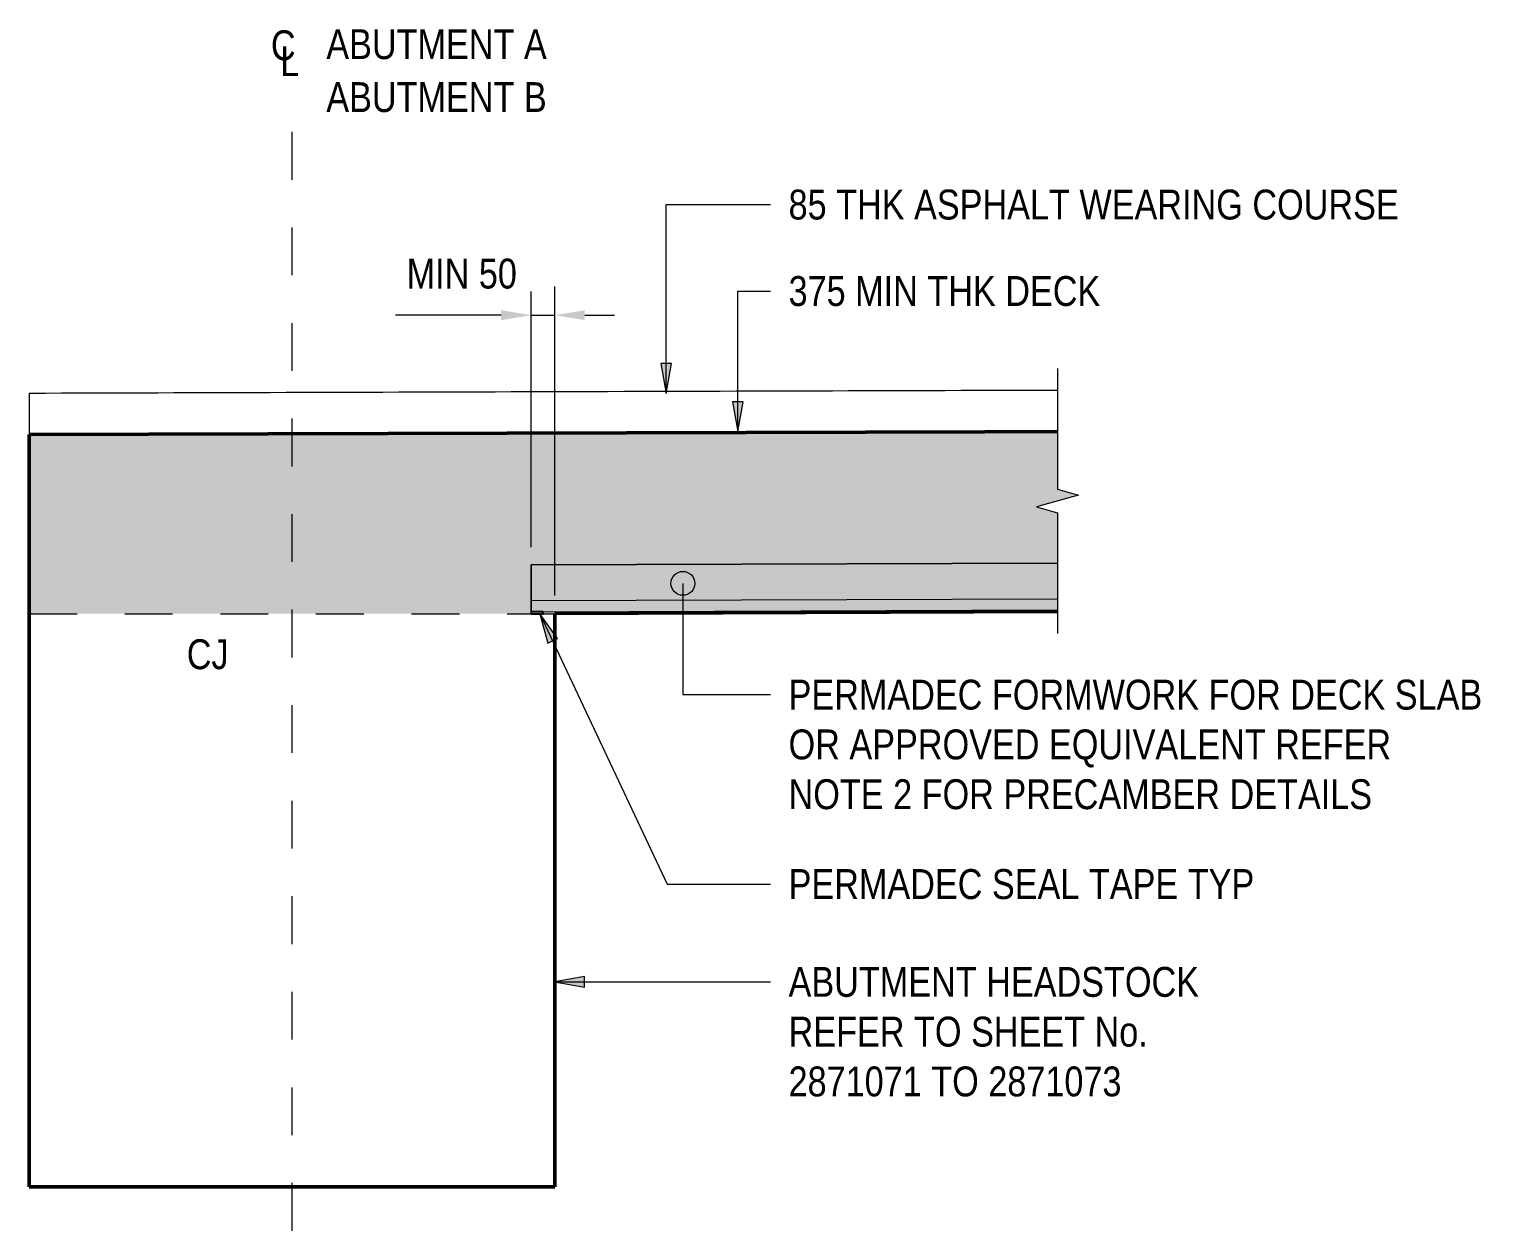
# Model space of a CAD drawing. Header units: metres. Extents: x 564 to 663, y 0 to 1694.
# Drawn here: x 650.706 to 653.767, y 17.614 to 20.129 of the extents above; entities that cross this region are included whole.
import ezdxf

# ---------------------------------------------------------------- set-up
doc = ezdxf.new("R2010")
doc.units = ezdxf.units.M
doc.linetypes.add('JacobsDash', pattern=[0.0045, 0.003, -0.0015])
doc.linetypes.add('JacobsGridLine', pattern=[0.0145, 0.01, -0.001, 0.0025, -0.001])
doc.layers.get('Defpoints').update_dxf_attribs({"color": 41})
for name, color, linetype, lineweight in [('BRIDGE-ABUTMENT-CONC', 7, 'Continuous', 50), ('D-BDGE', 7, 'Continuous', 13), ('D-BDGE-18-SOLID', 7, 'Continuous', 9), ('D-BDGE-FLOOR', 7, 'Continuous', 50), ('D-BDGE-FLOOR-HID', 7, 'JacobsDash', 18), ('D-BDGE-FLOOR-PAT', 7, 'Continuous', 50), ('D-BDGE-FRAMING', 7, 'Continuous', 50), ('D-BDGE-LINE', 7, 'Continuous', 9), ('D-ENHA-GEN-LINE', 7, 'Continuous', 9), ('D-ENHA-GEN-LINE-GRIDS', 7, 'Continuous', 9), ('D-ENHA-TEXT', 7, 'Continuous', 9), ('D-ENHA-TEXT-DIMS', 7, 'Continuous', 9)]:
    doc.layers.add(name, color=color, linetype=linetype, lineweight=lineweight)
doc.styles.add('Arial Narrow_5', font='ARIALN.TTF', dxfattribs={"height": 0.0625})
doc.dimstyles.new('Dimension_Standard_O__mm__3', dxfattribs={"dimscale": 0.3048, "dimtxt": 0.063964, "dimasz": 0.205052, "dimexe": 0.19685, "dimexo": 0.123031, "dimgap": 0.123031, "dimtad": 1, "dimdec": 0, "dimlfac": 1000, "dimzin": 0, "dimdsep": 46, "dimtxsty": 'Arial Narrow_5', "dimsah": 1, "dimcen": 0.09, "dimaunit": 1, "dimadec": 4, "dimazin": 0, "dimtfac": 1, "dimtdec": 4, "dimtix": 1, "dimtmove": 2, "dimatfit": 3, "dimfxl": 1, "dimtvp": 1, "dimtfill": 1, "dimtolj": 1, "dimtzin": 0, "dimlwd": 18, "dimlwe": 18, "dimarcsym": 2})

# ---------------------------------------------------------------- blocks, each defined once
blk = doc.blocks.new('07_STR_DPS_PermadecPanel - 07_STR_DPS_PermadecPanel-5973120-DRG-2871091 - SECTION 02')
at = {"layer": 'D-BDGE-FRAMING', "lineweight": 13}
for p, q in [((581.412, 19.0076), (581.4117, 19.0076)), ((581.4117, 19.0076), (581.412, 18.9303)), ((581.462, 18.9087), (582.5139, 18.9119))]:
    blk.add_line(p, q, dxfattribs=at)
blk = doc.blocks.new('SC_DET_BREAK LINE - Std Break-5518163-DRG-2871091 - SECTION 02')
at = {"layer": 'D-BDGE-LINE', "lineweight": 13}
for p, q in [((582.5139, 19.419), (582.5139, 19.1665)), ((582.5139, 19.1665), (582.5576, 19.154)), ((582.5576, 19.154), (582.4701, 19.129)), ((582.4701, 19.129), (582.5139, 19.1165)), ((582.5139, 19.1165), (582.5139, 18.864))]:
    blk.add_line(p, q, dxfattribs=at)
blk = doc.blocks.new('CS_Annot_Centreline Symbol1 - CS_Annot_Centreline Symbol-5309845-DRG-2871091 - SECTION 02')
at = {"layer": 'D-ENHA-GEN-LINE', "char_height": 0.0625, "attachment_point": 1, "style": 'Arial Narrow_5'}
for s, insert, width in [('C  ', (580.8678, 20.1267), 0.110232), ('L', (580.8873, 20.0933), 0.048101)]:
    blk.add_mtext(s, dxfattribs=dict(at, insert=insert, width=width))
blk = doc.blocks.new('DIMBLOCK7-DRG-2871091 - SECTION 02')
at = {"layer": 'D-ENHA-TEXT-DIMS', "color": 0, "lineweight": 18, "transparency": 16777216}
for p, q in [((651.7561, 19.0452), (651.7561, 19.5905)), ((651.8061, 18.9436), (651.8061, 19.5905)), ((651.6936, 19.5305), (651.6311, 19.5305)), ((651.7561, 19.5305), (651.8061, 19.5305)), ((651.8686, 19.5305), (651.9311, 19.5305))]:
    blk.add_line(p, q, dxfattribs=at)
at = {"layer": 'D-ENHA-TEXT-DIMS', "color": 0, "transparency": 16777216}
for points in [[(651.6936, 19.5409), (651.6936, 19.5201), (651.7561, 19.5305)], [(651.8686, 19.5409), (651.8686, 19.5201), (651.8061, 19.5305)]]:
    blk.add_solid(points, dxfattribs=at)
at = {"layer": 'Defpoints', "color": 0, "transparency": 16777216}
for p in [(651.8061, 19.5305), (651.7561, 19.0077), (651.8061, 18.9061)]:
    blk.add_point(p, dxfattribs=at)
at = {"layer": 'D-ENHA-TEXT-DIMS', "color": 0, "lineweight": 18, "transparency": 16777216, "insert": (651.4958, 19.6488), "char_height": 0.0625, "width": 0.277788, "attachment_point": 1, "line_spacing_factor": 0.974696, "style": 'Arial Narrow_5', "bg_fill": 3, "box_fill_scale": 1.1, "bg_fill_color": 256, "bg_fill_true_color": 13158600, "bg_fill_transparency": 0}
blk.add_mtext('\\A1;MIN 50', dxfattribs=at)

msp = doc.modelspace()

# ---------------------------------------------------------------- hatches: boundary and pattern name
at = {"layer": 'D-BDGE-FLOOR-PAT', "true_color": 0xc0c0c0}
h = msp.add_hatch(color=9, dxfattribs=at)
h.paths.add_polyline_path([(650.7061, 18.9054), (650.7106, 18.9054), (650.7106, 18.9303), (651.7561, 18.9303), (651.7561, 19.0077), (652.8579, 19.0116), (652.8579, 19.1165), (652.8142, 19.129), (652.9017, 19.154), (652.8579, 19.1665), (652.8579, 19.2869), (650.7061, 19.2804), (650.7061, 19.1659)])
h.paths.add_polyline_path([(651.8061, 18.9087), (652.8579, 18.9119), (652.8579, 18.9137), (651.8061, 18.9094)])
at = {"layer": 'D-BDGE-LINE', "true_color": 0xc7ffc7}
msp.add_hatch(color=254, dxfattribs=at).paths.add_polyline_path([(651.7814, 18.9095), (652.8579, 18.9137), (652.8579, 19.0116), (651.7561, 19.0077), (651.7561, 18.9095)])
at = {"layer": 'D-BDGE-LINE', "true_color": 0xc0c0c0}
h = msp.add_hatch(color=9, dxfattribs=at)
h.paths.add_polyline_path([(651.6743, 18.9054), (651.7561, 18.9054), (651.7561, 18.9303), (650.7106, 18.9303), (650.7106, 18.9054), (651.0259, 18.9054)])
h.paths.add_polyline_path([(651.8061, 18.9054), (651.8061, 18.9096), (651.7814, 18.9094), (651.7814, 18.9054)])
at = {"layer": 'D-ENHA-TEXT'}
for points in [[(652.0389, 19.3668), (652.0499, 19.4293), (652.0278, 19.4293)], [(652.1889, 19.2868), (652.1999, 19.3493), (652.1779, 19.3493)], [(651.7749, 18.9055), (651.7915, 18.8442), (651.8115, 18.8536)], [(651.8055, 18.135), (651.868, 18.124), (651.868, 18.146)]]:
    msp.add_hatch(color=256, dxfattribs=at).paths.add_polyline_path(points)
h = msp.add_hatch(color=256, dxfattribs=at)
edge = h.paths.add_edge_path()
edge.add_arc((652.074, 18.9692), 0.025, 0, 360)

# ---------------------------------------------------------------- linework, layer by layer
at = {"layer": 'BRIDGE-ABUTMENT-CONC'}
for p, q in [((650.7061, 18.9061), (650.7061, 17.706)), ((651.8061, 17.706), (651.8061, 18.9054)), ((650.7061, 17.706), (651.8061, 17.706)), ((650.7061, 17.706), (650.7061, 17.706)), ((651.8061, 17.706), (651.8061, 17.706))]:
    msp.add_line(p, q, dxfattribs=at)
at = {"layer": 'D-BDGE', "lineweight": 18}
for p, q in [((651.6326, 19.5305), (651.4726, 19.5305)), ((651.7561, 19.0077), (652.8576, 19.0111)), ((651.7561, 18.9095), (651.7561, 19.0077)), ((651.756, 18.9335), (652.8578, 18.9369))]:
    msp.add_line(p, q, dxfattribs=at)
at = {"layer": 'D-BDGE', "linetype": 'JacobsDash', "lineweight": 18}
for p, q in [((650.7061, 18.9054), (651.7561, 18.9054)), ((651.7814, 18.9054), (651.8061, 18.9054))]:
    msp.add_line(p, q, dxfattribs=at)
at = {"layer": 'D-BDGE', "lineweight": 25}
for p, q in [((651.7814, 18.9095), (651.7561, 18.9095)), ((651.7561, 18.9095), (651.7561, 18.9054)), ((651.7561, 18.9054), (651.7814, 18.9054)), ((651.7814, 18.9054), (651.7814, 18.9095))]:
    msp.add_line(p, q, dxfattribs=at)
at = {"layer": 'D-BDGE', "lineweight": 35}
msp.add_line((651.8061, 18.9054), (652.8579, 18.9099), dxfattribs=at)
at = {"layer": 'D-BDGE-18-SOLID', "color": 252, "true_color": 0x888888}
for p, q in [((652.8579, 19.0116), (651.7561, 19.0077)), ((651.7561, 19.0077), (651.7561, 18.9095)), ((651.7814, 18.9095), (652.8579, 18.9137))]:
    msp.add_line(p, q, dxfattribs=at)
at = {"layer": 'D-BDGE-FLOOR', "lineweight": 13}
for p in [(650.7061, 19.3668), (650.7061, 19.2818)]:
    msp.add_line(p, (650.7061, 19.2818), dxfattribs=at)
at = {"layer": 'D-BDGE-FLOOR'}
msp.add_line((650.7061, 19.2804), (650.7061, 18.9054), dxfattribs=at)
at = {"layer": 'D-BDGE-FLOOR', "flags": 128}
msp.add_lwpolyline([(652.8579, 19.2869), (652.7061, 19.2864), (651.7061, 19.2834), (650.7061, 19.2804)], dxfattribs=at)
at = {"layer": 'D-BDGE-FLOOR', "lineweight": 13}
for points in [[(652.8579, 19.3731), (652.1406, 19.371), (651.4233, 19.3689), (650.7061, 19.3668)], [(650.7061, 19.2818), (651.4233, 19.2839), (652.1406, 19.286), (652.8579, 19.2881)]]:
    msp.add_open_spline(points, degree=3, dxfattribs=at)
at = {"layer": 'D-BDGE-FLOOR-HID'}
msp.add_line((650.7106, 18.9054), (650.7061, 18.9054), dxfattribs=at)
at = {"layer": 'D-ENHA-GEN-LINE-GRIDS', "linetype": 'JacobsGridLine', "lineweight": 18}
msp.add_line((651.2561, 17.6141), (651.2561, 20.0097), dxfattribs=at)
at = {"layer": 'D-ENHA-TEXT'}
for p, q in [((652.0389, 19.7621), (652.2576, 19.7621)), ((652.0389, 19.3668), (652.0389, 19.7621)), ((652.1889, 19.581), (652.2576, 19.581)), ((652.1889, 19.2868), (652.1889, 19.581)), ((652.0499, 19.4293), (652.0278, 19.4293)), ((652.0278, 19.4293), (652.0389, 19.3668)), ((652.0389, 19.3668), (652.0499, 19.4293)), ((652.1999, 19.3493), (652.1779, 19.3493)), ((652.1779, 19.3493), (652.1889, 19.2868)), ((652.1889, 19.2868), (652.1999, 19.3493)), ((652.074, 18.9692), (652.074, 18.7363)), ((651.7915, 18.8442), (651.8115, 18.8536)), ((652.074, 18.7363), (652.2576, 18.7363)), ((652.0412, 18.3398), (652.2576, 18.3398)), ((651.868, 18.146), (651.8055, 18.135)), ((651.8055, 18.135), (651.868, 18.124)), ((651.8055, 18.135), (652.2576, 18.135)), ((651.868, 18.124), (651.868, 18.146))]:
    msp.add_line(p, q, dxfattribs=at)
msp.add_circle((652.074, 18.9692), 0.025, dxfattribs=at)

# ---------------------------------------------------------------- block references
at = {"layer": 'D-BDGE-FRAMING', "lineweight": 13}
msp.add_blockref('07_STR_DPS_PermadecPanel - 07_STR_DPS_PermadecPanel-5973120-DRG-2871091 - SECTION 02', (70.344, 0), dxfattribs=at)
at = {"layer": 'D-BDGE-LINE'}
msp.add_blockref('SC_DET_BREAK LINE - Std Break-5518163-DRG-2871091 - SECTION 02', (70.344, 0), dxfattribs=at)
at = {"layer": 'D-ENHA-GEN-LINE'}
msp.add_blockref('CS_Annot_Centreline Symbol1 - CS_Annot_Centreline Symbol-5309845-DRG-2871091 - SECTION 02', (70.344, 0), dxfattribs=at)

# ---------------------------------------------------------------- texts
at = {"layer": 'D-ENHA-GEN-LINE', "char_height": 0.0625, "attachment_point": 1, "style": 'Arial Narrow_5', "bg_fill": 3, "box_fill_scale": 1, "bg_fill_color": 256, "bg_fill_true_color": 13158600, "bg_fill_transparency": 0}
for s, insert in [('ABUTMENT A', (651.3277, 20.129)), ('ABUTMENT B', (651.3277, 20.0182))]:
    msp.add_mtext(s, dxfattribs=dict(at, insert=insert))
at = {"layer": 'D-ENHA-TEXT', "char_height": 0.0625, "attachment_point": 1, "style": 'Arial Narrow_5', "bg_fill": 3, "box_fill_scale": 1, "bg_fill_color": 256, "bg_fill_transparency": 0}
for s, insert in [('85 THK ASPHALT WEARING COURSE', (652.2951, 19.7933)), ('375 MIN THK DECK', (652.2951, 19.6123)), ('CJ', (651.0357, 18.8521)), ('PERMADEC FORMWORK FOR DECK SLAB ', (652.2951, 18.7675)), ('OR APPROVED EQUIVALENT REFER ', (652.2951, 18.6633)), ('NOTE 2 FOR PRECAMBER DETAILS', (652.2951, 18.5591)), ('PERMADEC SEAL TAPE TYP', (652.2951, 18.371)), ('ABUTMENT HEADSTOCK', (652.2951, 18.1663)), ('REFER TO SHEET No. ', (652.2951, 18.0621)), ('2871071 TO 2871073', (652.2951, 17.9579))]:
    msp.add_mtext(s, dxfattribs=dict(at, insert=insert))

# ---------------------------------------------------------------- next in the draw order: dimensions: what is measured, and where the dimension line sits
at = {"layer": 'D-ENHA-TEXT-DIMS', "lineweight": 18}
dim = msp.add_linear_dim(base=(651.8061, 19.5305), p1=(651.7561, 19.0077), p2=(651.8061, 18.9061), text='MIN 50', dimstyle='Dimension_Standard_O__mm__3', override={"dimpost": '<>', "dimfxl": 0.113244}, dxfattribs=at)
dim.commit()
dim.dimension.update_dxf_attribs({"geometry": 'DIMBLOCK7-DRG-2871091 - SECTION 02', "text_midpoint": (651.6347, 19.6071), "dimtype": 160})

# ---------------------------------------------------------------- next in the draw order: linework, layer by layer
at = {"layer": 'D-ENHA-TEXT'}
for p, q in [((651.7749, 18.9055), (651.7915, 18.8442)), ((651.8115, 18.8536), (651.7749, 18.9055)), ((651.7749, 18.9055), (652.0412, 18.3398))]:
    msp.add_line(p, q, dxfattribs=at)

doc.saveas('drawing.dxf')
